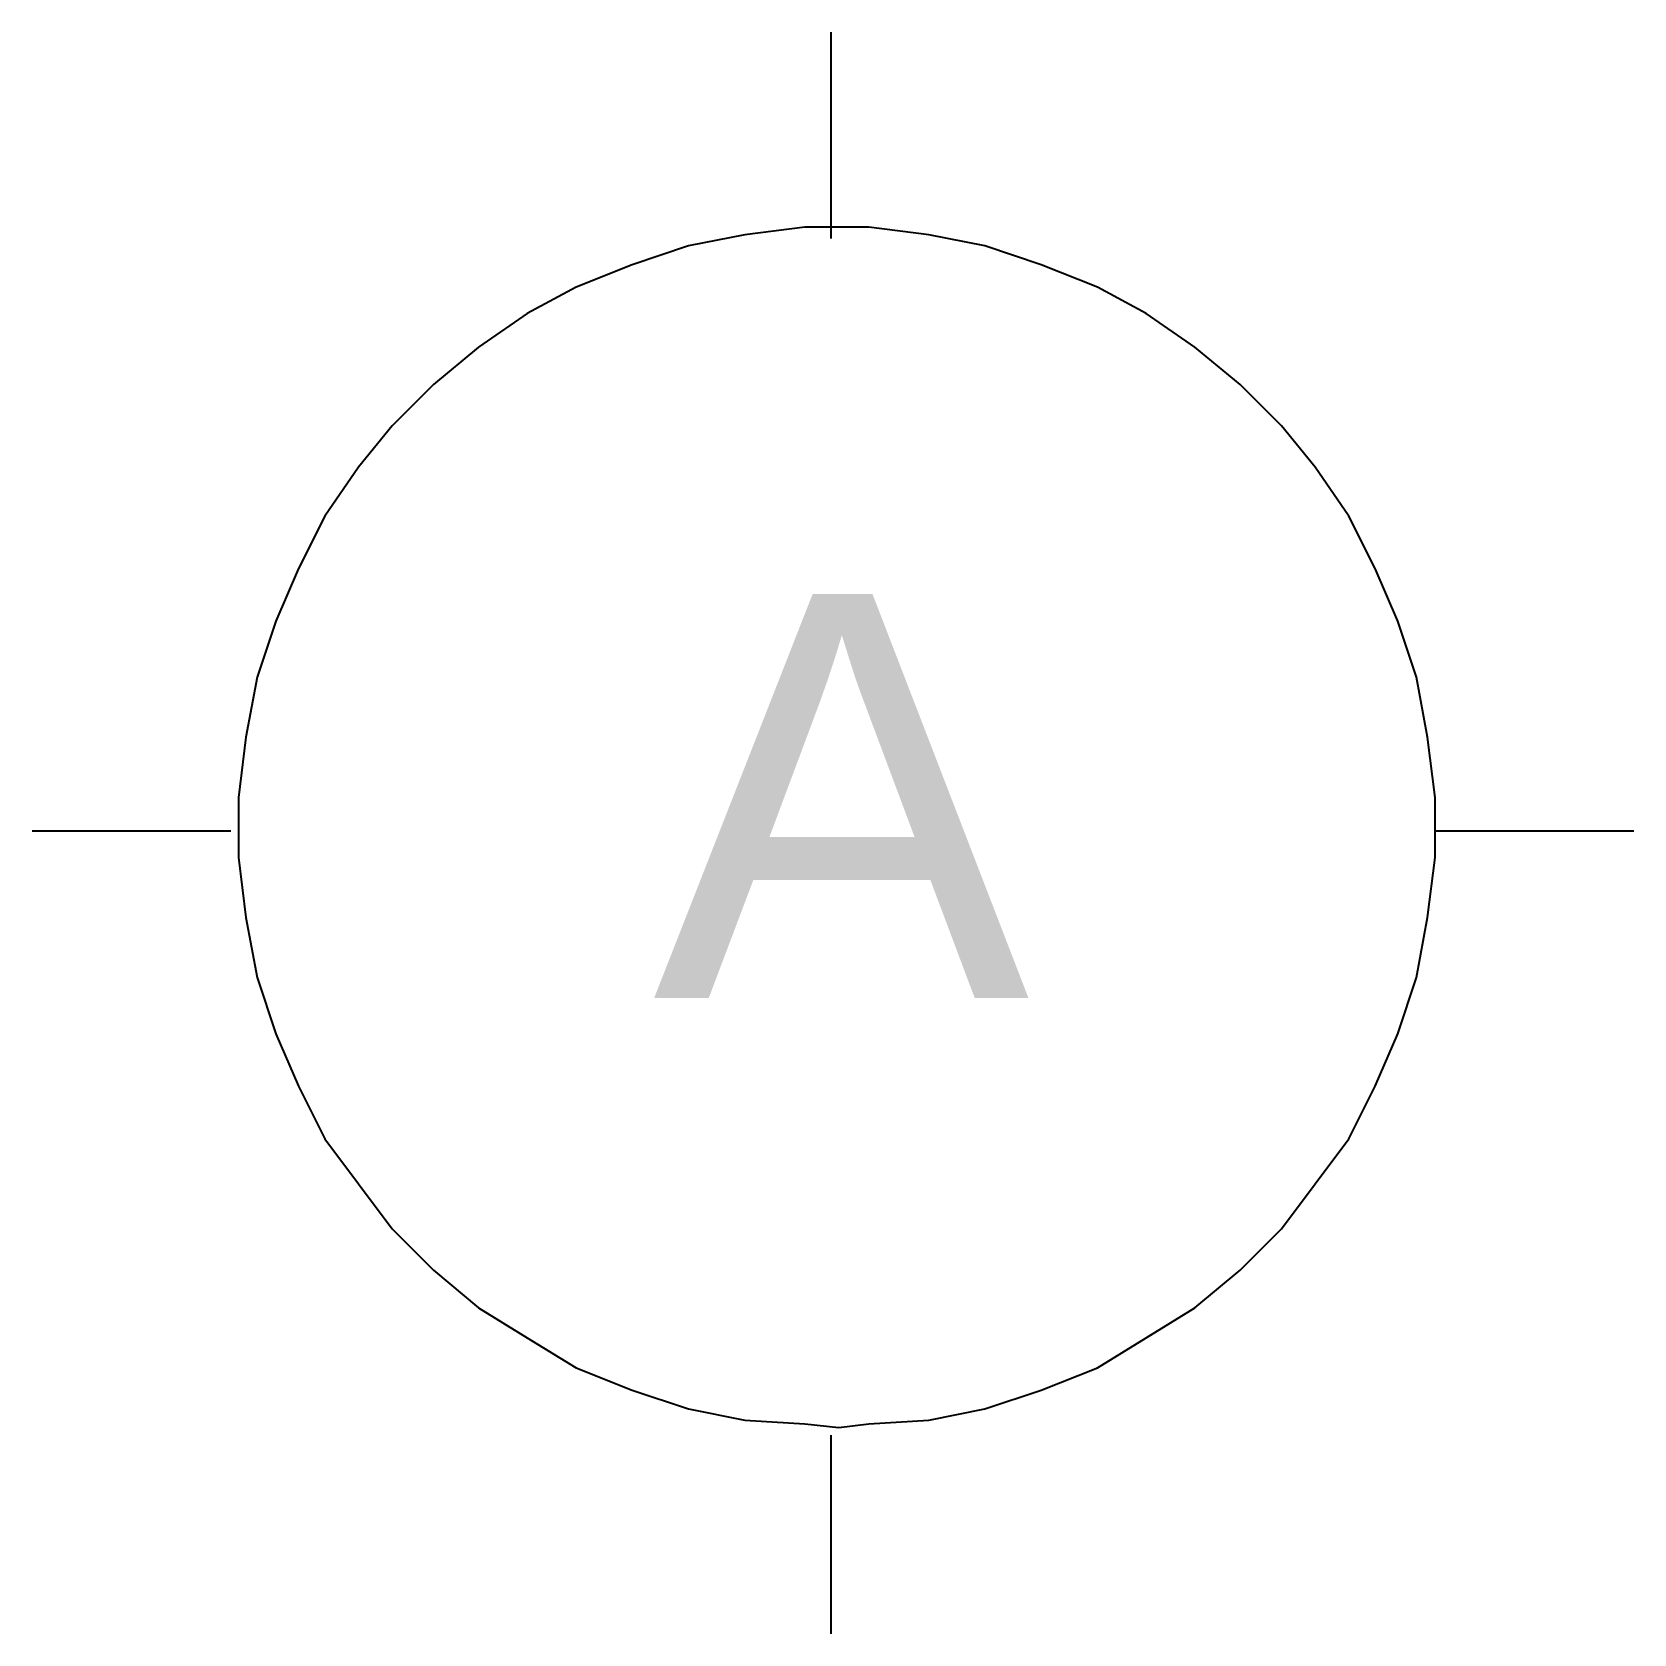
# Model space of a CAD drawing. Header units: millimetres. Extents: x 5 to 415, y 48 to 251.
# Drawn here: x 4.78 to 12.31, y 67.61 to 75.14 of the extents above; entities that cross this region are included whole.
import ezdxf

# ---------------------------------------------------------------- set-up
doc = ezdxf.new("R2010")
doc.units = ezdxf.units.MM
doc.layers.add('P', color=7, linetype='Continuous')
doc.layers.add('T', color=7, linetype='Continuous')

msp = doc.modelspace()

# ---------------------------------------------------------------- linework, layer by layer
at = {"layer": 'P'}
for points in [[(8.537, 74.172), (8.537, 75.142)], [(8.414, 74.224), (8.132, 74.189)], [(8.573, 74.224), (8.414, 74.224)], [(8.714, 74.224), (8.573, 74.224)], [(8.996, 74.189), (8.714, 74.224)], [(7.867, 74.136), (7.602, 74.048)], [(8.132, 74.189), (7.867, 74.136)], [(9.26, 74.136), (8.996, 74.189)], [(9.525, 74.048), (9.26, 74.136)], [(7.602, 74.048), (7.338, 73.942)], [(9.79, 73.942), (9.525, 74.048)], [(7.338, 73.942), (7.108, 73.819)], [(10.019, 73.819), (9.79, 73.942)], [(7.108, 73.819), (6.879, 73.66)], [(10.248, 73.66), (10.019, 73.819)], [(6.879, 73.66), (6.668, 73.484)], [(10.46, 73.484), (10.248, 73.66)], [(6.668, 73.484), (6.473, 73.29)], [(10.654, 73.29), (10.46, 73.484)], [(6.473, 73.29), (6.315, 73.096)], [(10.813, 73.096), (10.654, 73.29)], [(6.315, 73.096), (6.156, 72.866)], [(10.971, 72.866), (10.813, 73.096)], [(6.156, 72.866), (6.033, 72.619)], [(11.095, 72.619), (10.971, 72.866)], [(6.033, 72.619), (5.927, 72.372)], [(11.201, 72.372), (11.095, 72.619)], [(5.927, 72.372), (5.838, 72.108)], [(11.289, 72.108), (11.201, 72.372)], [(5.838, 72.108), (5.786, 71.826)], [(11.342, 71.826), (11.289, 72.108)], [(5.786, 71.826), (5.75, 71.543)], [(11.377, 71.543), (11.342, 71.826)], [(5.75, 71.543), (5.75, 71.402)], [(11.377, 71.402), (11.377, 71.543)], [(5.715, 71.385), (4.78, 71.385)], [(5.75, 71.402), (5.75, 71.261)], [(11.377, 71.261), (11.377, 71.402)], [(12.312, 71.385), (11.377, 71.385)], [(5.75, 71.261), (5.786, 70.979)], [(11.342, 70.979), (11.377, 71.261)], [(5.786, 70.979), (5.838, 70.697)], [(11.289, 70.697), (11.342, 70.979)], [(5.838, 70.697), (5.927, 70.432)], [(11.201, 70.432), (11.289, 70.697)], [(5.927, 70.432), (6.033, 70.185)], [(11.095, 70.185), (11.201, 70.432)], [(6.033, 70.185), (6.156, 69.938)], [(10.971, 69.938), (11.095, 70.185)], [(6.156, 69.938), (6.315, 69.727)], [(10.813, 69.727), (10.971, 69.938)], [(6.315, 69.727), (6.473, 69.515)], [(10.654, 69.515), (10.813, 69.727)], [(6.473, 69.515), (6.668, 69.321)], [(10.46, 69.321), (10.654, 69.515)], [(6.668, 69.321), (6.879, 69.144)], [(10.248, 69.144), (10.46, 69.321)], [(6.879, 69.144), (7.108, 69.003)], [(10.019, 69.003), (10.248, 69.144)], [(7.108, 69.003), (7.338, 68.862)], [(9.79, 68.862), (10.019, 69.003)], [(7.338, 68.862), (7.602, 68.756)], [(9.525, 68.756), (9.79, 68.862)], [(7.602, 68.756), (7.867, 68.668)], [(9.26, 68.668), (9.525, 68.756)], [(7.867, 68.668), (8.132, 68.615)], [(8.996, 68.615), (9.26, 68.668)], [(8.132, 68.615), (8.414, 68.598)], [(8.414, 68.598), (8.573, 68.58)], [(8.537, 67.61), (8.537, 68.545)], [(8.573, 68.58), (8.714, 68.598)], [(8.714, 68.598), (8.996, 68.615)]]:
    msp.add_lwpolyline(points, dxfattribs=at)

# ---------------------------------------------------------------- texts
at = {"layer": 'T', "insert": (7.7, 70.6), "char_height": 1.9, "attachment_point": 7}
msp.add_mtext('{\\fArial|b0|i0|c0|p18;A}', dxfattribs=at)

doc.saveas('drawing.dxf')
